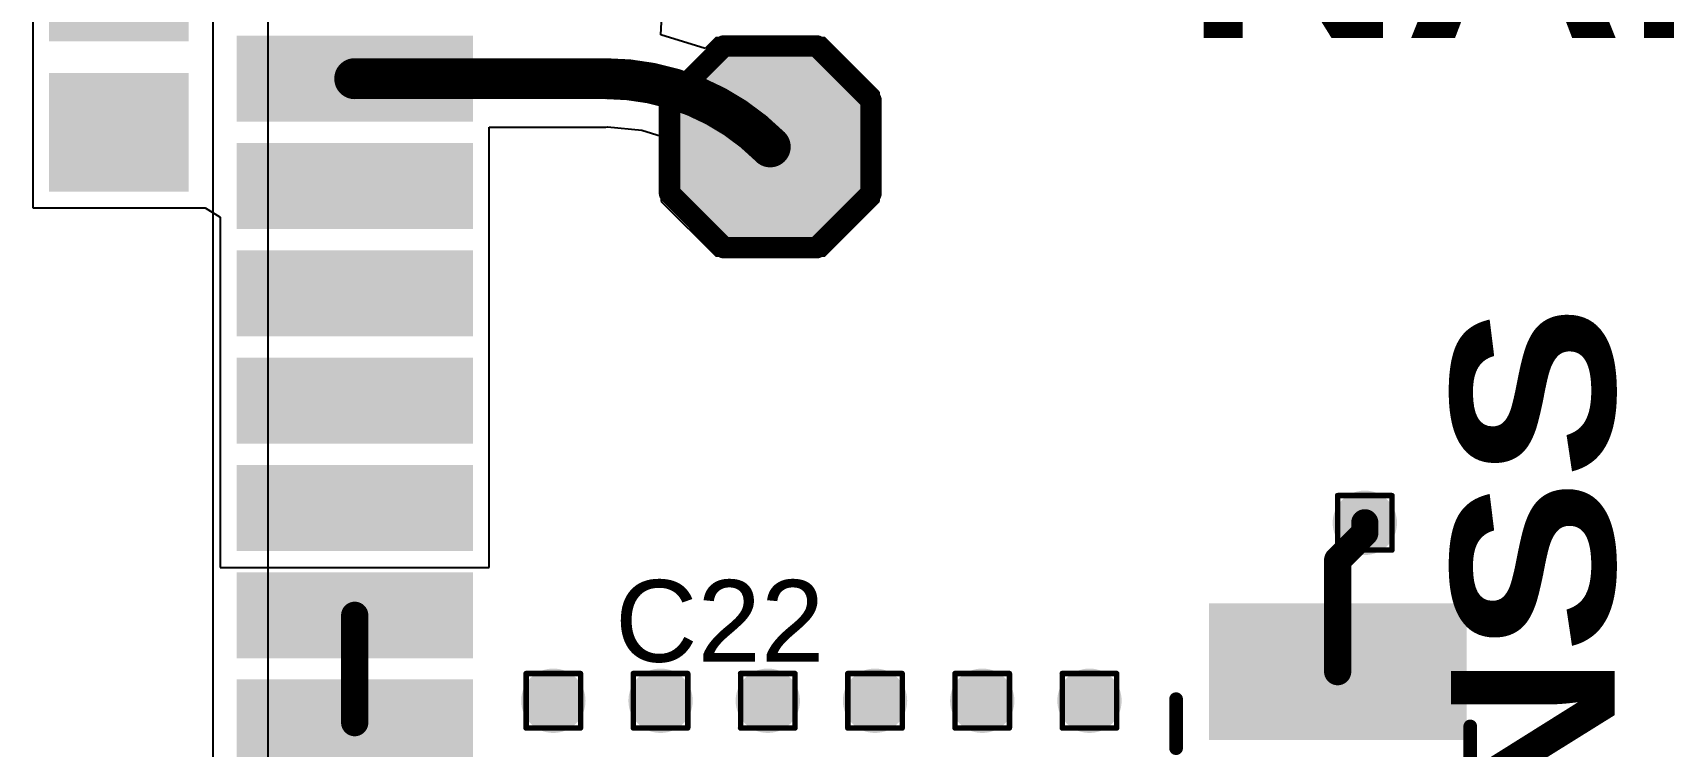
# Model space of a CAD drawing. Header units: inches. Extents: x -40 to 219, y 2 to 133.
# Drawn here: x 63.66 to 78.87, y 50.43 to 57.08 of the extents above; entities that cross this region are included whole.
import ezdxf

# ---------------------------------------------------------------- set-up
doc = ezdxf.new("R2010")
doc.units = ezdxf.units.IN
for name, color, linetype in [('Bottom Layer', 5, 'Continuous'), ('Drill Drawing', 1, 'Continuous'), ('Top Layer', 1, 'Continuous'), ('Top Overlay', 2, 'Continuous'), ('Top Paste', 8, 'Continuous'), ('Top Solder', 216, 'Continuous'), ('Via Holes', 16, 'Continuous')]:
    doc.layers.add(name, color=color, linetype=linetype)
doc.styles.add('Arial', font='', dxfattribs={"height": 0.2})
doc.styles.add('Arial Black_Bold', font='', dxfattribs={"height": 0.2})
doc.styles.get('Arial').set_extended_font_data('Arial')
doc.styles.get('Arial Black_Bold').set_extended_font_data('Arial Black', bold=True)

# ---------------------------------------------------------------- blocks, each defined once
blk = doc.blocks.new('A7672E__FASE__24')
at = {"layer": 'Top Layer'}
for points in [[(-3.95, -10.35), (-3.95, -9.25), (-3.05, -9.25), (-3.05, -10.35)], [(-8.7, -13), (-9.3, -13), (-9.3, -11), (-8.7, -11)], [(-7.7, -13), (-8.3, -13), (-8.3, -11), (-7.7, -11)], [(-6.7, -13), (-7.3, -13), (-7.3, -11), (-6.7, -11)], [(-5.7, -13), (-6.3, -13), (-6.3, -11), (-5.7, -11)], [(-4.7, -13), (-5.3, -13), (-5.3, -11), (-4.7, -11)], [(-3.7, -13), (-4.3, -13), (-4.3, -11), (-3.7, -11)], [(-2.7, -13), (-3.3, -13), (-3.3, -11), (-2.7, -11)]]:
    blk.add_hatch(color=1, dxfattribs=at).paths.add_polyline_path(points)
at = {"layer": 'Top Paste'}
for points in [[(-3.95, -10.35), (-3.95, -9.25), (-3.05, -9.25), (-3.05, -10.35)], [(-8.7, -13), (-9.3, -13), (-9.3, -11), (-8.7, -11)], [(-7.7, -13), (-8.3, -13), (-8.3, -11), (-7.7, -11)], [(-6.7, -13), (-7.3, -13), (-7.3, -11), (-6.7, -11)], [(-5.7, -13), (-6.3, -13), (-6.3, -11), (-5.7, -11)], [(-4.7, -13), (-5.3, -13), (-5.3, -11), (-4.7, -11)], [(-3.7, -13), (-4.3, -13), (-4.3, -11), (-3.7, -11)], [(-2.7, -13), (-3.3, -13), (-3.3, -11), (-2.7, -11)]]:
    blk.add_hatch(color=8, dxfattribs=at).paths.add_polyline_path(points)
at = {"layer": 'Top Solder'}
for points in [[(-4.052, -10.452), (-4.052, -9.148), (-2.948, -9.148), (-2.948, -10.452)], [(-2.652, -10.452), (-2.652, -9.148), (-1.548, -9.148), (-1.548, -10.452)], [(-8.598, -13.102), (-9.402, -13.102), (-9.402, -10.898), (-8.598, -10.898)], [(-7.598, -13.102), (-8.402, -13.102), (-8.402, -10.898), (-7.598, -10.898)], [(-6.598, -13.102), (-7.402, -13.102), (-7.402, -10.898), (-6.598, -10.898)], [(-5.598, -13.102), (-6.402, -13.102), (-6.402, -10.898), (-5.598, -10.898)], [(-4.598, -13.102), (-5.402, -13.102), (-5.402, -10.898), (-4.598, -10.898)], [(-3.598, -13.102), (-4.402, -13.102), (-4.402, -10.898), (-3.598, -10.898)], [(-2.598, -13.102), (-3.402, -13.102), (-3.402, -10.898), (-2.598, -10.898)]]:
    blk.add_hatch(color=216, dxfattribs=at).paths.add_polyline_path(points)
blk = doc.blocks.new('T__________136')
at = {"layer": 'Top Layer'}
blk.add_hatch(color=1, dxfattribs=at).paths.add_polyline_path([(0.381, 0.762), (-0.381, 0.762), (-0.762, 0.381), (-0.762, -0.381), (-0.381, -0.762), (0.381, -0.762), (0.762, -0.381), (0.762, 0.381)])
at = {"layer": 'Top Paste'}
blk.add_hatch(color=8, dxfattribs=at).paths.add_polyline_path([(0.381, 0.762), (-0.381, 0.762), (-0.762, 0.381), (-0.762, -0.381), (-0.381, -0.762), (0.381, -0.762), (0.762, -0.381), (0.762, 0.381)])
at = {"layer": 'Top Solder'}
blk.add_hatch(color=216, dxfattribs=at).paths.add_polyline_path([(0.432, 0.864), (-0.432, 0.864), (-0.864, 0.432), (-0.864, -0.432), (-0.432, -0.864), (0.432, -0.864), (0.864, -0.432), (0.864, 0.432)])
at = {"layer": 'Top Overlay'}
for points in [[(-0.432, 0.94, 0.2, 0.2, 0), (-0.94, 0.432, 0.2, 0.2, 0)], [(-0.432, 0.94, 0.2, 0.2, 0), (0.432, 0.94, 0.2, 0.2, 0)], [(0.432, 0.94, 0.2, 0.2, 0), (0.94, 0.432, 0.2, 0.2, 0)], [(-0.94, 0.432, 0.2, 0.2, 0), (-0.94, -0.432, 0.2, 0.2, 0)], [(0.94, 0.432, 0.2, 0.2, 0), (0.94, -0.432, 0.2, 0.2, 0)], [(-0.94, -0.432, 0.2, 0.2, 0), (-0.432, -0.94, 0.2, 0.2, 0)], [(0.94, -0.432, 0.2, 0.2, 0), (0.432, -0.94, 0.2, 0.2, 0)], [(-0.432, -0.94, 0.2, 0.2, 0), (0.432, -0.94, 0.2, 0.2, 0)]]:
    blk.add_lwpolyline(points, format="xyseb", dxfattribs=at)
for points in [[(-0.482, 0.94, 0.1, 0.1, 1), (-0.382, 0.94, 0.1, 0.1, 1)], [(-0.482, 0.94, 0.1, 0.1, 1), (-0.382, 0.94, 0.1, 0.1, 1)], [(0.382, 0.94, 0.1, 0.1, 1), (0.482, 0.94, 0.1, 0.1, 1)], [(0.382, 0.94, 0.1, 0.1, 1), (0.482, 0.94, 0.1, 0.1, 1)], [(-0.99, 0.432, 0.1, 0.1, 1), (-0.89, 0.432, 0.1, 0.1, 1)], [(-0.99, 0.432, 0.1, 0.1, 1), (-0.89, 0.432, 0.1, 0.1, 1)], [(0.89, 0.432, 0.1, 0.1, 1), (0.99, 0.432, 0.1, 0.1, 1)], [(0.89, 0.432, 0.1, 0.1, 1), (0.99, 0.432, 0.1, 0.1, 1)], [(-0.99, -0.432, 0.1, 0.1, 1), (-0.89, -0.432, 0.1, 0.1, 1)], [(-0.99, -0.432, 0.1, 0.1, 1), (-0.89, -0.432, 0.1, 0.1, 1)], [(0.89, -0.432, 0.1, 0.1, 1), (0.99, -0.432, 0.1, 0.1, 1)], [(0.89, -0.432, 0.1, 0.1, 1), (0.99, -0.432, 0.1, 0.1, 1)], [(-0.482, -0.94, 0.1, 0.1, 1), (-0.382, -0.94, 0.1, 0.1, 1)], [(-0.482, -0.94, 0.1, 0.1, 1), (-0.382, -0.94, 0.1, 0.1, 1)], [(0.382, -0.94, 0.1, 0.1, 1), (0.482, -0.94, 0.1, 0.1, 1)], [(0.382, -0.94, 0.1, 0.1, 1), (0.482, -0.94, 0.1, 0.1, 1)]]:
    blk.add_lwpolyline(points, format="xyseb", close=True, dxfattribs=at)
blk = doc.blocks.new('U_FL_R_SMT_1_80___154')
at = {"layer": 'Top Layer'}
for points in [[(-2.01, 2.074), (-0.94, 2.074), (-0.94, -0.126), (-2.01, -0.126)], [(0.94, 2.074), (2.01, 2.074), (2.01, -0.126), (0.94, -0.126)], [(-0.51, -0.439), (0.51, -0.439), (0.51, -1.509), (-0.51, -1.509)]]:
    blk.add_hatch(color=1, dxfattribs=at).paths.add_polyline_path(points)
at = {"layer": 'Top Paste'}
for points in [[(-2.01, 2.074), (-0.94, 2.074), (-0.94, -0.126), (-2.01, -0.126)], [(0.94, 2.074), (2.01, 2.074), (2.01, -0.126), (0.94, -0.126)], [(-0.51, -0.439), (0.51, -0.439), (0.51, -1.509), (-0.51, -1.509)]]:
    blk.add_hatch(color=8, dxfattribs=at).paths.add_polyline_path(points)
at = {"layer": 'Top Solder'}
for points in [[(-2.112, 2.176), (-0.838, 2.176), (-0.838, -0.227), (-2.112, -0.227)], [(0.838, 2.176), (2.112, 2.176), (2.112, -0.227), (0.838, -0.227)], [(-0.612, -0.338), (0.612, -0.338), (0.612, -1.611), (-0.612, -1.611)]]:
    blk.add_hatch(color=216, dxfattribs=at).paths.add_polyline_path(points)
at = {"layer": 'Top Overlay'}
for points in [[(-0.965, 2.21, 0.127, 0.127, 0), (-0.406, 2.21, 0.127, 0.127, 0)], [(0.965, 2.21, 0.127, 0.127, 0), (0.406, 2.21, 0.127, 0.127, 0)], [(-1.219, -0.533, 0.127, 0.127, 0), (-0.762, -0.533, 0.127, 0.127, 0)], [(1.219, -0.533, 0.127, 0.127, 0), (0.762, -0.533, 0.127, 0.127, 0)], [(0.737, -0.94, 0.254, 0.254, 0), (0.889, -0.787, 0.254, 0.254, 0)], [(0.889, -1.092, 0.254, 0.254, 0), (0.889, -0.787, 0.254, 0.254, 0)], [(0.889, -1.092, 0.254, 0.254, 0), (0.737, -0.94, 0.254, 0.254, 0)]]:
    blk.add_lwpolyline(points, format="xyseb", dxfattribs=at)
for points in [[(-0.997, 2.21, 0.0635, 0.0635, 1), (-0.933, 2.21, 0.0635, 0.0635, 1)], [(-0.438, 2.21, 0.0635, 0.0635, 1), (-0.375, 2.21, 0.0635, 0.0635, 1)], [(0.375, 2.21, 0.0635, 0.0635, 1), (0.438, 2.21, 0.0635, 0.0635, 1)], [(0.933, 2.21, 0.0635, 0.0635, 1), (0.997, 2.21, 0.0635, 0.0635, 1)], [(-1.251, -0.533, 0.0635, 0.0635, 1), (-1.187, -0.533, 0.0635, 0.0635, 1)], [(-0.794, -0.533, 0.0635, 0.0635, 1), (-0.73, -0.533, 0.0635, 0.0635, 1)], [(0.73, -0.533, 0.0635, 0.0635, 1), (0.794, -0.533, 0.0635, 0.0635, 1)], [(1.187, -0.533, 0.0635, 0.0635, 1), (1.251, -0.533, 0.0635, 0.0635, 1)], [(0.826, -0.787, 0.127, 0.127, 1), (0.953, -0.787, 0.127, 0.127, 1)], [(0.826, -0.787, 0.127, 0.127, 1), (0.953, -0.787, 0.127, 0.127, 1)], [(0.673, -0.94, 0.127, 0.127, 1), (0.8, -0.94, 0.127, 0.127, 1)], [(0.673, -0.94, 0.127, 0.127, 1), (0.8, -0.94, 0.127, 0.127, 1)], [(0.826, -1.092, 0.127, 0.127, 1), (0.953, -1.092, 0.127, 0.127, 1)], [(0.826, -1.092, 0.127, 0.127, 1), (0.953, -1.092, 0.127, 0.127, 1)]]:
    blk.add_lwpolyline(points, format="xyseb", close=True, dxfattribs=at)

msp = doc.modelspace()

# ---------------------------------------------------------------- hatches: boundary and pattern name
at = {"layer": 'Bottom Layer'}
h = msp.add_hatch(color=5, dxfattribs=at)
edge = h.paths.add_edge_path()
edge.add_arc((76.085, 52.509), 0.3, 0, 360)
h = msp.add_hatch(color=5, dxfattribs=at)
edge = h.paths.add_edge_path()
edge.add_arc((68.517, 50.851), 0.3, 0, 360)
h = msp.add_hatch(color=5, dxfattribs=at)
edge = h.paths.add_edge_path()
edge.add_arc((69.517, 50.851), 0.3, 0, 360)
h = msp.add_hatch(color=5, dxfattribs=at)
edge = h.paths.add_edge_path()
edge.add_arc((70.517, 50.851), 0.3, 0, 360)
h = msp.add_hatch(color=5, dxfattribs=at)
edge = h.paths.add_edge_path()
edge.add_arc((71.517, 50.851), 0.3, 0, 360)
h = msp.add_hatch(color=5, dxfattribs=at)
edge = h.paths.add_edge_path()
edge.add_arc((72.517, 50.851), 0.3, 0, 360)
h = msp.add_hatch(color=5, dxfattribs=at)
edge = h.paths.add_edge_path()
edge.add_arc((73.517, 50.851), 0.3, 0, 360)
at = {"layer": 'Top Layer'}
h = msp.add_hatch(color=1, dxfattribs=at)
edge = h.paths.add_edge_path()
edge.add_arc((76.085, 52.509), 0.3, 0, 360)
h = msp.add_hatch(color=1, dxfattribs=at)
edge = h.paths.add_edge_path()
edge.add_arc((68.517, 50.851), 0.3, 0, 360)
h = msp.add_hatch(color=1, dxfattribs=at)
edge = h.paths.add_edge_path()
edge.add_arc((69.517, 50.851), 0.3, 0, 360)
h = msp.add_hatch(color=1, dxfattribs=at)
edge = h.paths.add_edge_path()
edge.add_arc((70.517, 50.851), 0.3, 0, 360)
h = msp.add_hatch(color=1, dxfattribs=at)
edge = h.paths.add_edge_path()
edge.add_arc((71.517, 50.851), 0.3, 0, 360)
h = msp.add_hatch(color=1, dxfattribs=at)
edge = h.paths.add_edge_path()
edge.add_arc((72.517, 50.851), 0.3, 0, 360)
h = msp.add_hatch(color=1, dxfattribs=at)
edge = h.paths.add_edge_path()
edge.add_arc((73.517, 50.851), 0.3, 0, 360)
at = {"layer": 'Via Holes'}
h = msp.add_hatch(color=7, dxfattribs=at)
edge = h.paths.add_edge_path()
edge.add_arc((76.085, 52.509), 0.15, 0, 360)
h = msp.add_hatch(color=7, dxfattribs=at)
edge = h.paths.add_edge_path()
edge.add_arc((68.517, 50.851), 0.15, 0, 360)
h = msp.add_hatch(color=7, dxfattribs=at)
edge = h.paths.add_edge_path()
edge.add_arc((69.517, 50.851), 0.15, 0, 360)
h = msp.add_hatch(color=7, dxfattribs=at)
edge = h.paths.add_edge_path()
edge.add_arc((70.517, 50.851), 0.15, 0, 360)
h = msp.add_hatch(color=7, dxfattribs=at)
edge = h.paths.add_edge_path()
edge.add_arc((71.517, 50.851), 0.15, 0, 360)
h = msp.add_hatch(color=7, dxfattribs=at)
edge = h.paths.add_edge_path()
edge.add_arc((72.517, 50.851), 0.15, 0, 360)
h = msp.add_hatch(color=7, dxfattribs=at)
edge = h.paths.add_edge_path()
edge.add_arc((73.517, 50.851), 0.15, 0, 360)

# ---------------------------------------------------------------- linework, layer by layer
at = {"layer": 'Bottom Layer'}
for p, q in [((65.34, 70.365), (65.34, 49.334)), ((65.858, 49.334), (65.858, 60.913))]:
    msp.add_line(p, q, dxfattribs=at)
at = {"layer": 'Drill Drawing'}
for points in [[(75.831, 52.763, 0.0508, 0.0508, 0), (76.339, 52.763, 0.0508, 0.0508, 0)], [(75.831, 52.255, 0.0508, 0.0508, 0), (75.831, 52.763, 0.0508, 0.0508, 0)], [(76.339, 52.255, 0.0508, 0.0508, 0), (76.339, 52.763, 0.0508, 0.0508, 0)], [(75.831, 52.255, 0.0508, 0.0508, 0), (76.339, 52.255, 0.0508, 0.0508, 0)], [(68.263, 51.105, 0.0508, 0.0508, 0), (68.771, 51.105, 0.0508, 0.0508, 0)], [(68.263, 50.597, 0.0508, 0.0508, 0), (68.263, 51.105, 0.0508, 0.0508, 0)], [(68.771, 50.597, 0.0508, 0.0508, 0), (68.771, 51.105, 0.0508, 0.0508, 0)], [(69.263, 51.105, 0.0508, 0.0508, 0), (69.771, 51.105, 0.0508, 0.0508, 0)], [(69.263, 50.597, 0.0508, 0.0508, 0), (69.263, 51.105, 0.0508, 0.0508, 0)], [(69.771, 50.597, 0.0508, 0.0508, 0), (69.771, 51.105, 0.0508, 0.0508, 0)], [(70.263, 51.105, 0.0508, 0.0508, 0), (70.771, 51.105, 0.0508, 0.0508, 0)], [(70.263, 50.597, 0.0508, 0.0508, 0), (70.263, 51.105, 0.0508, 0.0508, 0)], [(70.771, 50.597, 0.0508, 0.0508, 0), (70.771, 51.105, 0.0508, 0.0508, 0)], [(71.263, 51.105, 0.0508, 0.0508, 0), (71.771, 51.105, 0.0508, 0.0508, 0)], [(71.263, 50.597, 0.0508, 0.0508, 0), (71.263, 51.105, 0.0508, 0.0508, 0)], [(71.771, 50.597, 0.0508, 0.0508, 0), (71.771, 51.105, 0.0508, 0.0508, 0)], [(72.263, 51.105, 0.0508, 0.0508, 0), (72.771, 51.105, 0.0508, 0.0508, 0)], [(72.263, 50.597, 0.0508, 0.0508, 0), (72.263, 51.105, 0.0508, 0.0508, 0)], [(72.771, 50.597, 0.0508, 0.0508, 0), (72.771, 51.105, 0.0508, 0.0508, 0)], [(73.263, 51.105, 0.0508, 0.0508, 0), (73.771, 51.105, 0.0508, 0.0508, 0)], [(73.263, 50.597, 0.0508, 0.0508, 0), (73.263, 51.105, 0.0508, 0.0508, 0)], [(73.771, 50.597, 0.0508, 0.0508, 0), (73.771, 51.105, 0.0508, 0.0508, 0)], [(68.263, 50.597, 0.0508, 0.0508, 0), (68.771, 50.597, 0.0508, 0.0508, 0)], [(69.263, 50.597, 0.0508, 0.0508, 0), (69.771, 50.597, 0.0508, 0.0508, 0)], [(70.263, 50.597, 0.0508, 0.0508, 0), (70.771, 50.597, 0.0508, 0.0508, 0)], [(71.263, 50.597, 0.0508, 0.0508, 0), (71.771, 50.597, 0.0508, 0.0508, 0)], [(72.263, 50.597, 0.0508, 0.0508, 0), (72.771, 50.597, 0.0508, 0.0508, 0)], [(73.263, 50.597, 0.0508, 0.0508, 0), (73.771, 50.597, 0.0508, 0.0508, 0)]]:
    msp.add_lwpolyline(points, format="xyseb", dxfattribs=at)
for points in [[(75.818, 52.763, 0.0254, 0.0254, 1), (75.843, 52.763, 0.0254, 0.0254, 1)], [(75.818, 52.763, 0.0254, 0.0254, 1), (75.843, 52.763, 0.0254, 0.0254, 1)], [(76.326, 52.763, 0.0254, 0.0254, 1), (76.351, 52.763, 0.0254, 0.0254, 1)], [(76.326, 52.763, 0.0254, 0.0254, 1), (76.351, 52.763, 0.0254, 0.0254, 1)], [(75.818, 52.255, 0.0254, 0.0254, 1), (75.843, 52.255, 0.0254, 0.0254, 1)], [(75.818, 52.255, 0.0254, 0.0254, 1), (75.843, 52.255, 0.0254, 0.0254, 1)], [(76.326, 52.255, 0.0254, 0.0254, 1), (76.351, 52.255, 0.0254, 0.0254, 1)], [(76.326, 52.255, 0.0254, 0.0254, 1), (76.351, 52.255, 0.0254, 0.0254, 1)], [(68.25, 51.105, 0.0254, 0.0254, 1), (68.275, 51.105, 0.0254, 0.0254, 1)], [(68.25, 51.105, 0.0254, 0.0254, 1), (68.275, 51.105, 0.0254, 0.0254, 1)], [(68.758, 51.105, 0.0254, 0.0254, 1), (68.783, 51.105, 0.0254, 0.0254, 1)], [(68.758, 51.105, 0.0254, 0.0254, 1), (68.783, 51.105, 0.0254, 0.0254, 1)], [(69.25, 51.105, 0.0254, 0.0254, 1), (69.275, 51.105, 0.0254, 0.0254, 1)], [(69.25, 51.105, 0.0254, 0.0254, 1), (69.275, 51.105, 0.0254, 0.0254, 1)], [(69.758, 51.105, 0.0254, 0.0254, 1), (69.783, 51.105, 0.0254, 0.0254, 1)], [(69.758, 51.105, 0.0254, 0.0254, 1), (69.783, 51.105, 0.0254, 0.0254, 1)], [(70.25, 51.105, 0.0254, 0.0254, 1), (70.275, 51.105, 0.0254, 0.0254, 1)], [(70.25, 51.105, 0.0254, 0.0254, 1), (70.275, 51.105, 0.0254, 0.0254, 1)], [(70.758, 51.105, 0.0254, 0.0254, 1), (70.783, 51.105, 0.0254, 0.0254, 1)], [(70.758, 51.105, 0.0254, 0.0254, 1), (70.783, 51.105, 0.0254, 0.0254, 1)], [(71.25, 51.105, 0.0254, 0.0254, 1), (71.275, 51.105, 0.0254, 0.0254, 1)], [(71.25, 51.105, 0.0254, 0.0254, 1), (71.275, 51.105, 0.0254, 0.0254, 1)], [(71.758, 51.105, 0.0254, 0.0254, 1), (71.783, 51.105, 0.0254, 0.0254, 1)], [(71.758, 51.105, 0.0254, 0.0254, 1), (71.783, 51.105, 0.0254, 0.0254, 1)], [(72.25, 51.105, 0.0254, 0.0254, 1), (72.275, 51.105, 0.0254, 0.0254, 1)], [(72.25, 51.105, 0.0254, 0.0254, 1), (72.275, 51.105, 0.0254, 0.0254, 1)], [(72.758, 51.105, 0.0254, 0.0254, 1), (72.783, 51.105, 0.0254, 0.0254, 1)], [(72.758, 51.105, 0.0254, 0.0254, 1), (72.783, 51.105, 0.0254, 0.0254, 1)], [(73.25, 51.105, 0.0254, 0.0254, 1), (73.275, 51.105, 0.0254, 0.0254, 1)], [(73.25, 51.105, 0.0254, 0.0254, 1), (73.275, 51.105, 0.0254, 0.0254, 1)], [(73.758, 51.105, 0.0254, 0.0254, 1), (73.783, 51.105, 0.0254, 0.0254, 1)], [(73.758, 51.105, 0.0254, 0.0254, 1), (73.783, 51.105, 0.0254, 0.0254, 1)], [(68.25, 50.597, 0.0254, 0.0254, 1), (68.275, 50.597, 0.0254, 0.0254, 1)], [(68.25, 50.597, 0.0254, 0.0254, 1), (68.275, 50.597, 0.0254, 0.0254, 1)], [(68.758, 50.597, 0.0254, 0.0254, 1), (68.783, 50.597, 0.0254, 0.0254, 1)], [(68.758, 50.597, 0.0254, 0.0254, 1), (68.783, 50.597, 0.0254, 0.0254, 1)], [(69.25, 50.597, 0.0254, 0.0254, 1), (69.275, 50.597, 0.0254, 0.0254, 1)], [(69.25, 50.597, 0.0254, 0.0254, 1), (69.275, 50.597, 0.0254, 0.0254, 1)], [(69.758, 50.597, 0.0254, 0.0254, 1), (69.783, 50.597, 0.0254, 0.0254, 1)], [(69.758, 50.597, 0.0254, 0.0254, 1), (69.783, 50.597, 0.0254, 0.0254, 1)], [(70.25, 50.597, 0.0254, 0.0254, 1), (70.275, 50.597, 0.0254, 0.0254, 1)], [(70.25, 50.597, 0.0254, 0.0254, 1), (70.275, 50.597, 0.0254, 0.0254, 1)], [(70.758, 50.597, 0.0254, 0.0254, 1), (70.783, 50.597, 0.0254, 0.0254, 1)], [(70.758, 50.597, 0.0254, 0.0254, 1), (70.783, 50.597, 0.0254, 0.0254, 1)], [(71.25, 50.597, 0.0254, 0.0254, 1), (71.275, 50.597, 0.0254, 0.0254, 1)], [(71.25, 50.597, 0.0254, 0.0254, 1), (71.275, 50.597, 0.0254, 0.0254, 1)], [(71.758, 50.597, 0.0254, 0.0254, 1), (71.783, 50.597, 0.0254, 0.0254, 1)], [(71.758, 50.597, 0.0254, 0.0254, 1), (71.783, 50.597, 0.0254, 0.0254, 1)], [(72.25, 50.597, 0.0254, 0.0254, 1), (72.275, 50.597, 0.0254, 0.0254, 1)], [(72.25, 50.597, 0.0254, 0.0254, 1), (72.275, 50.597, 0.0254, 0.0254, 1)], [(72.758, 50.597, 0.0254, 0.0254, 1), (72.783, 50.597, 0.0254, 0.0254, 1)], [(72.758, 50.597, 0.0254, 0.0254, 1), (72.783, 50.597, 0.0254, 0.0254, 1)], [(73.25, 50.597, 0.0254, 0.0254, 1), (73.275, 50.597, 0.0254, 0.0254, 1)], [(73.25, 50.597, 0.0254, 0.0254, 1), (73.275, 50.597, 0.0254, 0.0254, 1)], [(73.758, 50.597, 0.0254, 0.0254, 1), (73.783, 50.597, 0.0254, 0.0254, 1)], [(73.758, 50.597, 0.0254, 0.0254, 1), (73.783, 50.597, 0.0254, 0.0254, 1)]]:
    msp.add_lwpolyline(points, format="xyseb", close=True, dxfattribs=at)
at = {"layer": 'Top Layer'}
for p, q in [((63.661, 58.243), (63.661, 56.843)), ((69.519, 57.054), (69.53, 57.232)), ((69.932, 56.929), (69.519, 57.054)), ((70.032, 57.028), (69.932, 56.929)), ((71.048, 57.028), (70.032, 57.028)), ((71.556, 56.52), (71.048, 57.028)), ((63.661, 56.843), (63.661, 55.443)), ((71.556, 55.504), (71.556, 56.52)), ((67.919, 55.093), (67.919, 56.194)), ((67.919, 56.194), (69.006, 56.194)), ((69.006, 56.194), (69.021, 56.197)), ((69.021, 56.197), (69.342, 56.166)), ((69.342, 56.166), (69.524, 56.11)), ((69.524, 56.11), (69.524, 55.504)), ((63.661, 55.443), (65.233, 55.443)), ((65.233, 55.443), (65.269, 55.443)), ((65.269, 55.443), (65.411, 55.357)), ((69.524, 55.504), (70.032, 54.996)), ((71.048, 54.996), (71.556, 55.504)), ((65.411, 55.357), (65.411, 54.093)), ((67.919, 54.093), (67.919, 55.093)), ((70.032, 54.996), (71.048, 54.996)), ((65.411, 54.093), (65.411, 53.093)), ((67.919, 53.093), (67.919, 54.093)), ((65.411, 53.093), (65.411, 52.093)), ((67.919, 52.093), (67.919, 53.093)), ((65.411, 52.093), (67.919, 52.093))]:
    msp.add_line(p, q, dxfattribs=at)
for points in [[(66.665, 56.647, 0.381, 0.381, 0), (69.006, 56.647, 0.381, 0.381, 0)], [(69.006, 56.647, 0.381, 0.381, -0.198912), (70.54, 56.012, 0.381, 0.381, 0)], [(76.085, 52.415, 0.254, 0.254, 0), (76.085, 52.509, 0.254, 0.254, 0)], [(75.832, 52.162, 0.254, 0.254, 0), (76.085, 52.415, 0.254, 0.254, 0)], [(75.832, 51.122, 0.254, 0.254, 0), (75.832, 52.162, 0.254, 0.254, 0)], [(66.665, 50.647, 0.254, 0.254, 0), (66.665, 51.647, 0.254, 0.254, 0)]]:
    msp.add_lwpolyline(points, format="xyseb", dxfattribs=at)
for points in [[(66.569, 56.647, 0.191, 0.191, 1), (66.76, 56.647, 0.191, 0.191, 1)], [(68.911, 56.647, 0.191, 0.191, 1), (69.102, 56.647, 0.191, 0.191, 1)], [(68.911, 56.647, 0.191, 0.191, 1), (69.102, 56.647, 0.191, 0.191, 1)], [(70.444, 56.012, 0.191, 0.191, 1), (70.635, 56.012, 0.191, 0.191, 1)], [(76.021, 52.509, 0.127, 0.127, 1), (76.148, 52.509, 0.127, 0.127, 1)], [(76.021, 52.415, 0.127, 0.127, 1), (76.148, 52.415, 0.127, 0.127, 1)], [(76.021, 52.415, 0.127, 0.127, 1), (76.148, 52.415, 0.127, 0.127, 1)], [(75.768, 52.162, 0.127, 0.127, 1), (75.895, 52.162, 0.127, 0.127, 1)], [(75.768, 52.162, 0.127, 0.127, 1), (75.895, 52.162, 0.127, 0.127, 1)], [(66.601, 51.647, 0.127, 0.127, 1), (66.728, 51.647, 0.127, 0.127, 1)], [(75.768, 51.122, 0.127, 0.127, 1), (75.895, 51.122, 0.127, 0.127, 1)], [(66.601, 50.647, 0.127, 0.127, 1), (66.728, 50.647, 0.127, 0.127, 1)]]:
    msp.add_lwpolyline(points, format="xyseb", close=True, dxfattribs=at)

# ---------------------------------------------------------------- block references
for name, p, rotation in [('A7672E__FASE__24', (54.665, 59.647), 90), ('T__________136', (70.54, 56.012), 90), ('U_FL_R_SMT_1_80___154', (74.858, 49.647), 270)]:
    msp.add_blockref(name, p, dxfattribs=dict(rotation=rotation))

# ---------------------------------------------------------------- texts
at = {"layer": 'Top Overlay', "style": 'Arial Black_Bold'}
for s, height, rotation, p in [('NANO SIM', 1.778, 360, (74.393, 57.026)), ('GNSS', 1.524, 90, (78.414, 47.637))]:
    msp.add_text(s, height=height, rotation=rotation, dxfattribs=at).set_placement(p)
at = {"layer": 'Top Overlay', "style": 'Arial'}
msp.add_text('C22', height=0.762, dxfattribs=at).set_placement((69.092, 51.214))

doc.saveas('drawing.dxf')
